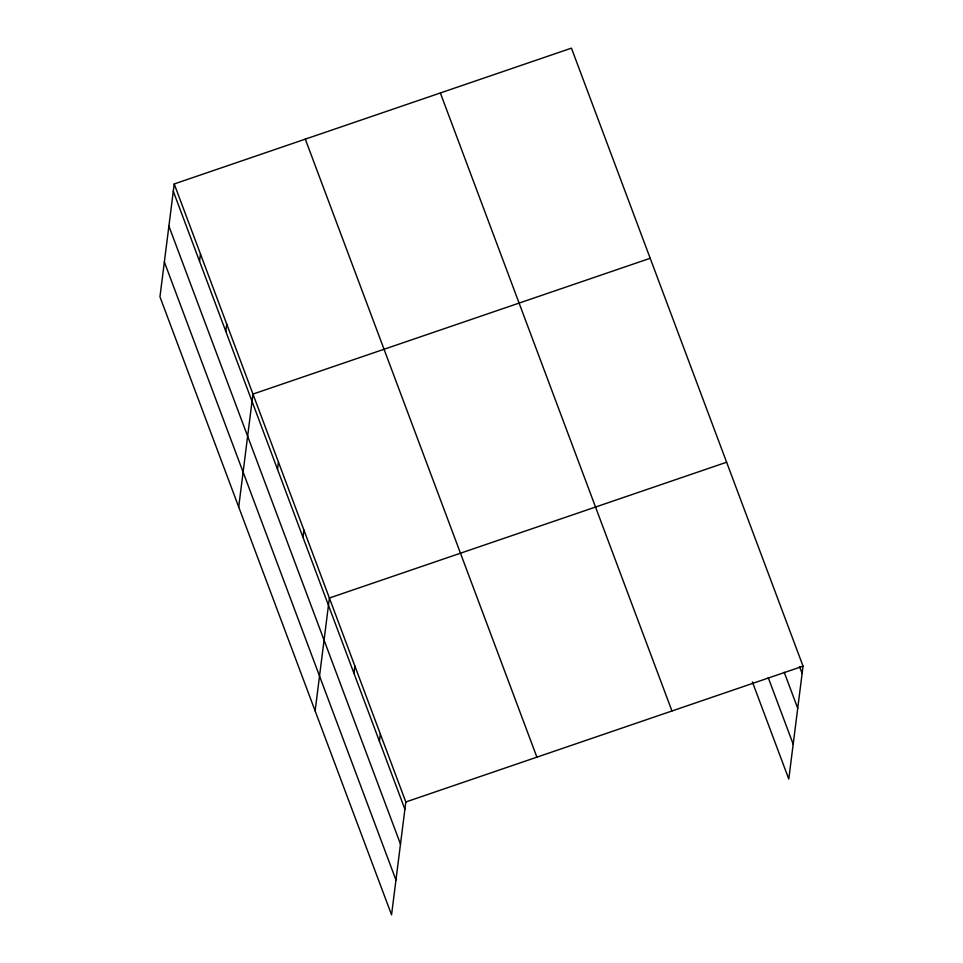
<?xml version="1.0" encoding="UTF-8"?>
<svg xmlns="http://www.w3.org/2000/svg" width="963" height="963" viewBox="0 0 963 963"><rect width="100%" height="100%" fill="white"/><g stroke="black" fill="none" stroke-linecap="round" stroke-linejoin="round"><path stroke-width="1.44" d="M174.219 183.957L159.954 296.833L391.556 914.85L405.82 801.974L174.219 183.957L571.444 48.15L803.046 666.167L788.781 779.043L752.392 681.924M199.546 261.286L200.46 254.003M225.787 331.32L226.714 324.037M238.704 506.959L252.956 394.084L650.194 258.277M277.513 469.354L278.439 462.059M302.996 537.33L303.911 530.047M315.13 710.899L329.382 598.023L726.62 462.228M353.939 673.293L354.866 666.011M379.422 741.281L380.337 733.999M405.82 801.974L803.046 666.167M799.519 666.516L802.119 673.45M784.207 672.222L797.725 708.299M768.233 677.603L793.187 744.194M440.356 92.966L671.957 710.983M305.307 139.141L536.897 757.159M173.292 191.24L404.893 809.257M168.898 226.088L400.488 844.106M164.36 261.984L395.962 880.001"/></g></svg>
